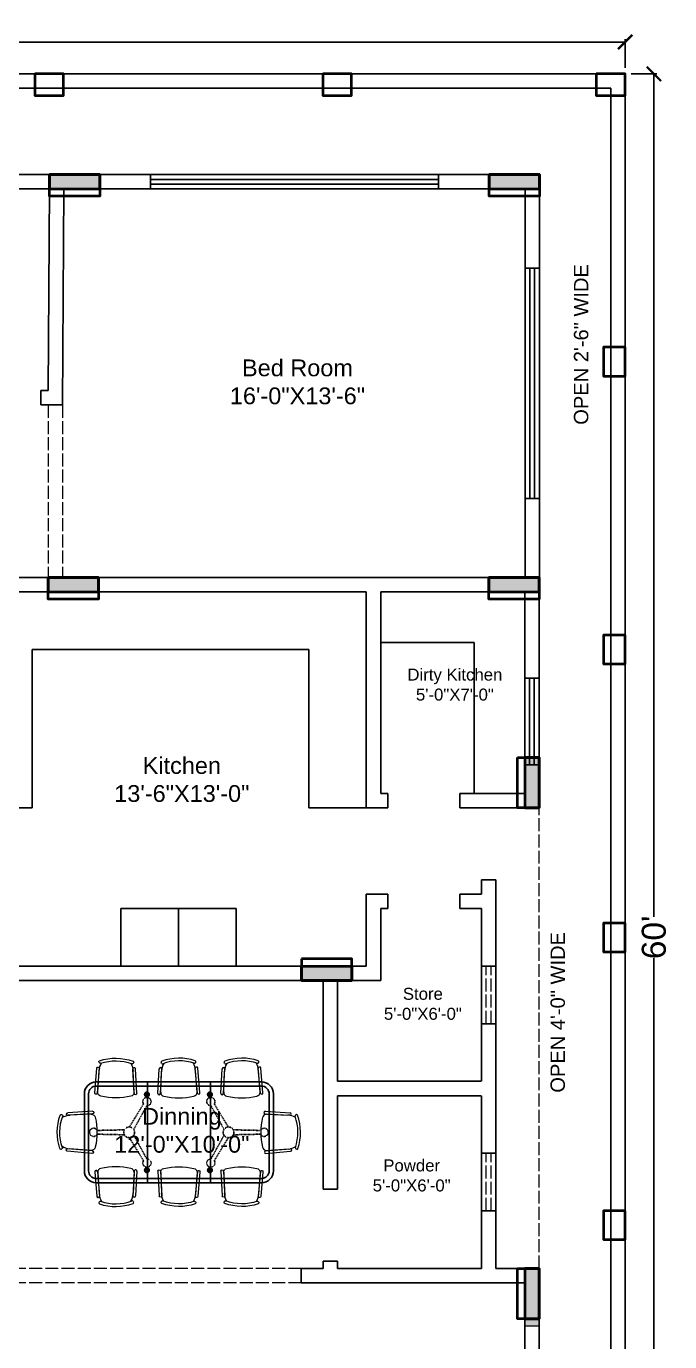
# Model space of a CAD drawing. Header units: inches. Extents: x 127915 to 129493, y -26045 to -25222.
# Drawn here: x 128389 to 128657, y -25770 to -25222 of the extents above; entities that cross this region are included whole.
import ezdxf

# ---------------------------------------------------------------- set-up
doc = ezdxf.new("R2010")
doc.units = ezdxf.units.IN
doc.header["$LTSCALE"] = 0.03
doc.header["$MEASUREMENT"] = 0
doc.header["$PDMODE"] = 35
doc.header["$PDSIZE"] = 10
doc.linetypes.add('ACAD_ISO02W100', pattern=[15, 12, -3])
doc.linetypes.add('DASHED', pattern=[0.75, 0.5, -0.25])
for name, color, linetype, lineweight in [('COL', 170, 'Continuous', 40), ('Col Boundary Wall 9x12', 170, 'Continuous', 30), ('FIXTURES', 6, 'Continuous', 25), ('FURNITURE', 5, 'Continuous', 9), ('LSTREEDC', 3, 'Continuous', 5), ('PROJ', 6, 'ACAD_ISO02W100', 13)]:
    doc.layers.add(name, color=color, linetype=linetype, lineweight=lineweight)
for name, color, linetype in [('STEP', 220, 'Continuous'), ('STEP @ 1', 220, 'Continuous'), ('WALL', 254, 'Continuous')]:
    doc.layers.add(name, color=color, linetype=linetype)
doc.styles.get("Standard").update_dxf_attribs({"font": 'arial.ttf'})
doc.dimstyles.new('Faisal', dxfattribs={"dimtxt": 10, "dimasz": 6, "dimexe": 1.18, "dimexo": 2.5625, "dimgap": 0.09, "dimtad": 0, "dimtoh": 1, "dimdec": 0, "dimzin": 0, "dimdsep": 46, "dimlunit": 4, "dimtxsty": 'Standard', "dimblk": 'ARCHTICK', "dimcen": 1.34, "dimclrd": 1, "dimclre": 2, "dimadec": 0, "dimazin": 0, "dimtfac": 1, "dimtdec": 0, "dimtofl": 0, "dimtmove": 0, "dimatfit": 3, "dimfxl": 0, "dimtolj": 1, "dimtzin": 0, "dimlwe": 25, "dimarcsym": 0})

# ---------------------------------------------------------------- blocks, each defined once
blk = doc.blocks.new('_ArchTick')
at = {"color": 0, "linetype": 'ByBlock', "const_width": 0.15}
blk.add_lwpolyline([(-0.5, -0.5), (0.5, 0.5)], dxfattribs=at)
blk = doc.blocks.new('*D7')
at = {"layer": 'Defpoints', "color": 0, "ltscale": 15, "transparency": 16777216}
for p in [(128638.66, -25228.55), (127918.66, -25241.81), (128638.66, -25241.81)]:
    blk.add_point(p, dxfattribs=at)
at = {"layer": 'STEP', "color": 2, "lineweight": 25, "ltscale": 15, "transparency": 16777216}
for p, q in [((127918.66, -25239.24), (127918.66, -25227.37)), ((128638.66, -25239.24), (128638.66, -25227.37))]:
    blk.add_line(p, q, dxfattribs=at)
at = {"layer": 'STEP', "color": 1, "lineweight": -2, "ltscale": 15, "transparency": 16777216}
for p, q in [((127918.66, -25228.55), (128270.06, -25228.55)), ((128638.66, -25228.55), (128287.27, -25228.55))]:
    blk.add_line(p, q, dxfattribs=at)
at = {"layer": 'STEP', "color": 1, "lineweight": -2, "ltscale": 15, "transparency": 16777216, "xscale": 6, "yscale": 6, "zscale": 6, "rotation": 180}
blk.add_blockref('_ArchTick', (127918.66, -25228.55), dxfattribs=at)
at = {"layer": 'STEP', "color": 1, "lineweight": -2, "ltscale": 15, "transparency": 16777216, "xscale": 6, "yscale": 6, "zscale": 6}
blk.add_blockref('_ArchTick', (128638.66, -25228.55), dxfattribs=at)
at = {"layer": 'STEP', "color": 0, "ltscale": 15, "transparency": 16777216, "insert": (128278.66, -25228.55), "char_height": 10, "attachment_point": 5}
blk.add_mtext("\\A1;60'", dxfattribs=at)
blk = doc.blocks.new('A$C64CA3BA4')
for p, q in [((145, 1220), (2141, 1220)), ((145, 1170), (2141, 1170)), ((762, 0), (762, 1220)), ((1524, 1220), (1524, 0)), ((0, 145), (0, 1075)), ((50, 145), (50, 1075)), ((761, 1039), (761, 1096)), ((764, 1040), (764, 1096)), ((1523, 1039), (1523, 1096)), ((1526, 1040), (1526, 1096)), ((2236, 1075), (2236, 145)), ((2286, 1075), (2286, 145)), ((761, 181), (761, 124)), ((764, 180), (764, 124)), ((1523, 181), (1523, 124)), ((1526, 180), (1526, 124)), ((2141, 50), (145, 50)), ((2141, 0), (145, 0))]:
    blk.add_line(p, q)
at = {"linetype": 'DASHED'}
for p, q in [((545, 675), (713, 950)), ((597, 645), (752, 927)), ((1689, 645), (1534, 927)), ((1741, 675), (1573, 950)), ((485, 640), (163, 633)), ((1801, 640), (2123, 633)), ((485, 580), (163, 587)), ((545, 545), (713, 270)), ((597, 575), (752, 293)), ((1689, 575), (1534, 293)), ((1741, 545), (1573, 270)), ((1801, 580), (2123, 587))]:
    blk.add_line(p, q, dxfattribs=at)
for points in [[(731, 1070), (731, 1065), (780, 1065), (780, 1070)], [(1493, 1070), (1493, 1065), (1542, 1065), (1542, 1070)], [(731, 150), (731, 155), (780, 155), (780, 150)], [(1493, 150), (1493, 155), (1542, 155), (1542, 150)]]:
    blk.add_lwpolyline(points, close=True)
for centre, radius in [((754, 1091), 3.5), ((754, 1044), 3.5), ((754, 1091), 2), ((754, 1044), 2), ((756, 1068), 2), ((773, 1084), 3.5), ((773, 1051), 3.5), ((773, 1084), 2), ((773, 1051), 2), ((1516, 1091), 3.5), ((1516, 1044), 3.5), ((1516, 1091), 2), ((1516, 1044), 2), ((1518, 1068), 2), ((1535, 1084), 3.5), ((1535, 1051), 3.5), ((1535, 1084), 2), ((1535, 1051), 2), ((754, 176), 3.5), ((754, 176), 2), ((773, 169), 3.5), ((773, 169), 2), ((1516, 176), 3.5), ((1516, 176), 2), ((1535, 169), 3.5), ((1535, 169), 2), ((754, 129), 3.5), ((754, 129), 2), ((756, 152), 2), ((773, 136), 3.5), ((773, 136), 2), ((1516, 129), 3.5), ((1516, 129), 2), ((1518, 152), 2), ((1535, 136), 3.5), ((1535, 136), 2)]:
    blk.add_circle(centre, radius)
for centre in [(542, 610), (1744, 610)]:
    blk.add_circle(centre, 65, dxfattribs=at)
for centre, radius, start, end in [((145, 1075), 145, 90, 180), ((145, 1075), 95, 90, 180), ((2141, 1075), 145, 0, 90), ((2141, 1075), 95, 0, 90), ((756, 1068), 29, 80.0718, 279.9282), ((756, 1068), 18.5, 74.3196, 285.6804), ((756, 1068), 16.5, 72.3603, 287.6397), ((756, 1068), 29, 286.0134, 73.9866), ((756, 1068), 18.5, 295.622, 64.378), ((756, 1068), 16.5, 299.0025, 60.9975), ((1518, 1068), 29, 80.0718, 279.9282), ((1518, 1068), 18.5, 74.3196, 285.6804), ((1518, 1068), 16.5, 72.3603, 287.6397), ((1518, 1068), 29, 286.0134, 73.9866), ((1518, 1068), 18.5, 295.622, 64.378), ((1518, 1068), 16.5, 299.0025, 60.9975), ((756, 152), 29, 80.0718, 279.9282), ((756, 152), 18.5, 74.3196, 285.6804), ((756, 152), 16.5, 72.3603, 287.6397), ((756, 152), 29, 286.0134, 73.9866), ((756, 152), 18.5, 295.622, 64.378), ((756, 152), 16.5, 299.0025, 60.9975), ((1518, 152), 29, 80.0718, 279.9282), ((1518, 152), 18.5, 74.3196, 285.6804), ((1518, 152), 16.5, 72.3603, 287.6397), ((1518, 152), 29, 286.0134, 73.9866), ((1518, 152), 18.5, 295.622, 64.378), ((1518, 152), 16.5, 299.0025, 60.9975), ((145, 145), 145, 180, 270), ((145, 145), 95, 180, 270), ((2141, 145), 95, 270, 0), ((2141, 145), 145, 270, 0)]:
    blk.add_arc(centre, radius, start, end)
for centre, radius, start, end in [((757, 982), 50, 273.0028, 206.9972), ((704, 955), 10, 328.6975, 26.9972), ((1529, 982), 50, 333.0028, 266.9972), ((1582, 955), 10, 153.0028, 211.3025), ((761, 922), 10, 93.0028, 151.3025), ((1525, 922), 10, 28.6975, 86.9972), ((112, 610), 50, 33.0028, 326.9972), ((163, 643), 10, 213.0028, 271.3025), ((2123, 643), 10, 268.6975, 326.9972), ((2174, 610), 50, 213.0028, 146.9972), ((163, 577), 10, 88.6975, 146.9972), ((2123, 577), 10, 33.0028, 91.3025), ((757, 238), 50, 153.0028, 86.9972), ((704, 265), 10, 333.0028, 31.3025), ((761, 298), 10, 208.6975, 266.9972), ((1529, 238), 50, 93.0028, 26.9972), ((1525, 298), 10, 273.0028, 331.3025), ((1582, 265), 10, 148.6975, 206.9972)]:
    blk.add_arc(centre, radius, start, end, dxfattribs=at)
blk = doc.blocks.new('A$C6AF73F8C')
at = {"layer": 'FURNITURE'}
for p, q in [((3.08, 19.18), (2.83, 19.38)), ((17.47, 19.99), (5.69, 20.13)), ((17.49, 18.74), (5.71, 18.88)), ((16.99, 18.66), (6.73, 18.92)), ((1.76, 3.16), (1.47, 3)), ((15.82, 0), (4.18, 1.8)), ((16.04, 1.23), (4.4, 3.03)), ((15.39, 1.41), (5.4, 2.82))]:
    blk.add_line(p, q, dxfattribs=at)
for centre, radius, start, end in [((23.86, 9.4), 23.88, 155.76333, 194.80436), ((2.53, 19.02), 0.472, 50.9035, 156.83536), ((6.51, 11.04), 7.89, 88.34524, 116.36799), ((2.78, 18.81), 0.472, 337.03423, 50.9035), ((5.7, 19.51), 0.625, 90.61786, 270.61786), ((17.48, 19.37), 0.625, 270.61786, 90.61786), ((23.84, 9.4), 22.59, 155.90514, 194.66255), ((16.85, 16.7), 1.97, 7.6321, 85.91591), ((-12.48, 12.77), 31.56, 341.47401, 7.6321), ((1.24, 3.41), 0.472, 193.73233, 299.66419), ((1.52, 3.58), 0.472, 299.66419, 13.53346), ((6.47, 10.63), 7.89, 234.1997, 262.22245), ((4.29, 2.41), 0.625, 79.94983, 259.94983), ((15.58, 3.37), 1.97, 264.65178, 341.47401), ((15.93, 0.62), 0.625, 259.94983, 79.94983)]:
    blk.add_arc(centre, radius, start, end, dxfattribs=at)
blk = doc.blocks.new('Din8a')
at = {"layer": 'FIXTURES', "xscale": -1}
for p, rotation in [((-18.94, 32.74), 84.55305717070239), ((11.06, 32.74), 84.55305717070239), ((-57.39, 9.96), 174.5530571693943), ((18, -35.88), 264.5530571707024)]:
    blk.add_blockref('A$C6AF73F8C', p, dxfattribs=dict(at, rotation=rotation))
at = {"layer": 'FIXTURES'}
for p, rotation in [((18, 32.74), 275.4469428292977), ((56.45, 9.96), 185.4469428306056), ((-18.94, -35.88), 95.44694282929758), ((11.06, -35.88), 95.44694282929758)]:
    blk.add_blockref('A$C6AF73F8C', p, dxfattribs=dict(at, rotation=rotation))
at = {"layer": 'FIXTURES', "xscale": 0.03937007874083065, "yscale": 0.03937007874083065, "zscale": 0.03937007874083065, "rotation": 180}
blk.add_blockref('A$C64CA3BA4', (44.53, 22.45), dxfattribs=at)
blk = doc.blocks.new('*D8')
at = {"layer": 'Defpoints', "color": 0, "ltscale": 15, "transparency": 16777216}
for p in [(128638.66, -25241.81), (128638.66, -25961.81), (128650.66, -25961.81)]:
    blk.add_point(p, dxfattribs=at)
at = {"layer": 'STEP', "color": 2, "lineweight": 25, "ltscale": 15, "transparency": 16777216}
for p, q in [((128641.23, -25241.81), (128651.84, -25241.81)), ((128641.23, -25961.81), (128651.84, -25961.81))]:
    blk.add_line(p, q, dxfattribs=at)
at = {"layer": 'STEP', "color": 1, "lineweight": -2, "ltscale": 15, "transparency": 16777216}
for p, q in [((128650.66, -25241.81), (128650.66, -25593.2)), ((128650.66, -25961.81), (128650.66, -25610.41))]:
    blk.add_line(p, q, dxfattribs=at)
at = {"layer": 'STEP', "color": 1, "lineweight": -2, "ltscale": 15, "transparency": 16777216, "xscale": 6, "yscale": 6, "zscale": 6}
for p, rotation in [((128650.66, -25241.81), 90), ((128650.66, -25961.81), 270)]:
    blk.add_blockref('_ArchTick', p, dxfattribs=dict(at, rotation=rotation))
at = {"layer": 'STEP', "color": 0, "ltscale": 15, "transparency": 16777216, "insert": (128650.66, -25601.81), "char_height": 10, "attachment_point": 5, "rotation": 90}
blk.add_mtext("\\A1;60'", dxfattribs=at)

msp = doc.modelspace()

# ---------------------------------------------------------------- hatches: boundary and pattern name
at = {"layer": 'LSTREEDC'}
h = msp.add_hatch(color=256, dxfattribs=at)
h.dxf.hatch_style = 1
h.paths.add_polyline_path([(128398.8, -25283.81), (128398.8, -25289.81), (128419.8, -25289.81), (128419.8, -25283.81)])
h = msp.add_hatch(color=256, dxfattribs=at)
h.dxf.hatch_style = 1
h.paths.add_polyline_path([(128581.96, -25283.81), (128581.96, -25289.81), (128602.96, -25289.81), (128602.96, -25283.81)])
h = msp.add_hatch(color=256, dxfattribs=at)
h.dxf.hatch_style = 1
h.paths.add_polyline_path([(128419.22, -25457.81), (128419.22, -25451.81), (128398.22, -25451.81), (128398.22, -25457.81)])
h = msp.add_hatch(color=256, dxfattribs=at)
h.dxf.hatch_style = 1
h.paths.add_polyline_path([(128602.81, -25457.81), (128602.81, -25451.81), (128581.81, -25451.81), (128581.81, -25457.81)])
h = msp.add_hatch(color=256, dxfattribs=at)
h.dxf.hatch_style = 1
h.paths.add_polyline_path([(128596.81, -25547.81), (128602.81, -25547.81), (128602.81, -25526.81), (128596.81, -25526.81)])
h = msp.add_hatch(color=256, dxfattribs=at)
h.dxf.hatch_style = 1
h.paths.add_polyline_path([(128524.81, -25619.81), (128524.81, -25613.81), (128503.81, -25613.81), (128503.81, -25619.81)])
h = msp.add_hatch(color=256, dxfattribs=at)
h.dxf.hatch_style = 1
h.paths.add_polyline_path([(128602.81, -25739.81), (128596.81, -25739.81), (128596.81, -25763.81), (128602.81, -25763.81)])

# ---------------------------------------------------------------- linework, layer by layer
at = {"layer": 'COL', "color": 3, "linetype": 'Continuous', "lineweight": 40, "ltscale": 0.2}
for points in [[(128392.66, -25241.81), (128392.66, -25250.81), (128404.66, -25250.81), (128404.66, -25241.81)], [(128512.66, -25241.81), (128512.66, -25250.81), (128524.66, -25250.81), (128524.66, -25241.81)], [(128626.66, -25241.81), (128626.66, -25250.81), (128638.66, -25250.81), (128638.66, -25241.81)], [(128638.66, -25355.81), (128629.66, -25355.81), (128629.66, -25367.81), (128638.66, -25367.81)], [(128638.66, -25475.81), (128629.66, -25475.81), (128629.66, -25487.81), (128638.66, -25487.81)], [(128638.66, -25595.81), (128629.66, -25595.81), (128629.66, -25607.81), (128638.66, -25607.81)], [(128638.66, -25715.81), (128629.66, -25715.81), (128629.66, -25727.81), (128638.66, -25727.81)]]:
    msp.add_lwpolyline(points, close=True, dxfattribs=at)
at = {"layer": 'COL', "linetype": 'Continuous', "lineweight": 40, "ltscale": 0.2}
for points in [[(128398.8, -25283.81), (128398.8, -25289.81), (128419.8, -25289.81), (128419.8, -25283.81)], [(128581.96, -25283.81), (128581.96, -25289.81), (128602.96, -25289.81), (128602.96, -25283.81)], [(128398.22, -25451.81), (128398.22, -25457.81), (128419.22, -25457.81), (128419.22, -25451.81)], [(128581.81, -25451.81), (128581.81, -25457.81), (128602.81, -25457.81), (128602.81, -25451.81)], [(128596.81, -25547.81), (128602.81, -25547.81), (128602.81, -25526.81), (128596.81, -25526.81)], [(128524.81, -25613.81), (128524.81, -25619.81), (128503.81, -25619.81), (128503.81, -25613.81)], [(128596.81, -25760.81), (128602.81, -25760.81), (128602.81, -25739.81), (128596.81, -25739.81)]]:
    msp.add_lwpolyline(points, close=True, dxfattribs=at)
at = {"layer": 'Col Boundary Wall 9x12', "color": 1, "linetype": 'Continuous', "lineweight": 40, "ltscale": 0.2}
for points in [[(128419.8, -25283.81), (128419.8, -25292.81), (128398.8, -25292.81), (128398.8, -25283.81)], [(128602.96, -25283.81), (128602.96, -25292.81), (128581.96, -25292.81), (128581.96, -25283.81)], [(128419.22, -25451.81), (128419.22, -25460.81), (128398.22, -25460.81), (128398.22, -25451.81)], [(128602.81, -25451.81), (128602.81, -25460.81), (128581.81, -25460.81), (128581.81, -25451.81)], [(128593.81, -25526.81), (128602.81, -25526.81), (128602.81, -25547.81), (128593.81, -25547.81)], [(128503.81, -25610.81), (128503.81, -25619.81), (128524.81, -25619.81), (128524.81, -25610.81)], [(128593.81, -25739.81), (128602.81, -25739.81), (128602.81, -25760.81), (128593.81, -25760.81)]]:
    msp.add_lwpolyline(points, close=True, dxfattribs=at)
at = {"layer": 'LSTREEDC'}
for points in [[(128398.8, -25283.81), (128398.8, -25289.81), (128419.8, -25289.81), (128419.8, -25283.81)], [(128581.96, -25283.81), (128581.96, -25289.81), (128602.96, -25289.81), (128602.96, -25283.81)], [(128419.22, -25457.81), (128419.22, -25451.81), (128398.22, -25451.81), (128398.22, -25457.81)], [(128602.81, -25457.81), (128602.81, -25451.81), (128581.81, -25451.81), (128581.81, -25457.81)], [(128596.81, -25547.81), (128602.81, -25547.81), (128602.81, -25526.81), (128596.81, -25526.81)], [(128524.81, -25619.81), (128524.81, -25613.81), (128503.81, -25613.81), (128503.81, -25619.81)], [(128602.81, -25739.81), (128596.81, -25739.81), (128596.81, -25763.81), (128602.81, -25763.81)]]:
    msp.add_lwpolyline(points, close=True, dxfattribs=at)
at = {"layer": 'PROJ', "ltscale": 15}
for p, q in [((128398.25, -25379.82), (128398.25, -25451.81)), ((128404.25, -25379.82), (128404.25, -25451.81)), ((128602.81, -25739.81), (128602.81, -25547.81)), ((128580.81, -25637.81), (128580.81, -25613.81)), ((128582.81, -25637.81), (128582.81, -25613.81)), ((128580.81, -25715.81), (128580.81, -25691.81)), ((128582.81, -25715.81), (128582.81, -25691.81)), ((128503.74, -25739.81), (128383.74, -25739.81)), ((128503.74, -25745.81), (128383.74, -25745.81))]:
    msp.add_line(p, q, dxfattribs=at)
at = {"layer": 'STEP', "ltscale": 15}
for p, q in [((128560.88, -25283.81), (128440.88, -25283.81)), ((128560.88, -25285.81), (128440.88, -25285.81)), ((128560.88, -25287.81), (128440.88, -25287.81)), ((128560.88, -25289.81), (128440.88, -25289.81)), ((128596.96, -25418.81), (128596.96, -25322.81)), ((128598.96, -25418.81), (128598.96, -25322.81)), ((128600.96, -25418.81), (128600.96, -25322.81)), ((128602.96, -25418.81), (128602.96, -25322.81)), ((128391.66, -25481.81), (128391.66, -25547.81)), ((128391.66, -25481.81), (128506.81, -25481.81)), ((128506.81, -25481.81), (128506.81, -25547.81)), ((128536.81, -25478.81), (128575.81, -25478.81)), ((128575.81, -25478.81), (128575.81, -25541.81)), ((128596.81, -25529.81), (128596.81, -25493.81)), ((128598.81, -25529.81), (128598.81, -25493.81)), ((128600.81, -25529.81), (128600.81, -25493.81)), ((128602.81, -25529.81), (128602.81, -25493.81)), ((128391.66, -25547.81), (128368.66, -25547.81)), ((128530.81, -25547.81), (128506.81, -25547.81)), ((128578.81, -25637.81), (128578.81, -25613.81)), ((128584.81, -25637.81), (128584.81, -25613.81)), ((128578.81, -25715.81), (128578.81, -25691.81)), ((128584.81, -25715.81), (128584.81, -25691.81))]:
    msp.add_line(p, q, dxfattribs=at)
for points in [[(128428.56, -25613.81), (128452.56, -25613.81), (128452.56, -25589.81), (128428.56, -25589.81)], [(128476.56, -25613.81), (128452.56, -25613.81), (128452.56, -25589.81), (128476.56, -25589.81)]]:
    msp.add_lwpolyline(points, close=True, dxfattribs=at)
at = {"layer": 'WALL'}
for p, q in [((128638.66, -25241.81), (127918.66, -25241.81)), ((128638.66, -25241.81), (127918.66, -25241.81)), ((128638.66, -25961.81), (128638.66, -25241.81)), ((128632.66, -25247.81), (127924.66, -25247.81)), ((128632.66, -25247.81), (127924.66, -25247.81)), ((128632.66, -25955.81), (128632.66, -25247.81)), ((128440.88, -25283.81), (128364.34, -25283.81)), ((128440.88, -25289.81), (128440.88, -25283.81)), ((128560.88, -25283.81), (128602.96, -25283.81)), ((128560.88, -25289.81), (128560.88, -25283.81)), ((128602.96, -25283.81), (128602.96, -25322.81)), ((128364.34, -25289.81), (128398.8, -25289.81)), ((128398.26, -25373.82), (128398.8, -25289.81)), ((128404.25, -25379.82), (128404.8, -25289.81)), ((128404.8, -25289.81), (128440.88, -25289.81)), ((128560.88, -25289.81), (128596.96, -25289.81)), ((128596.96, -25289.81), (128596.96, -25322.81)), ((128596.96, -25322.81), (128602.96, -25322.81)), ((128398.22, -25373.82), (128395.22, -25373.82)), ((128395.22, -25373.82), (128395.22, -25379.82)), ((128404.22, -25379.82), (128395.22, -25379.82)), ((128596.96, -25418.81), (128596.96, -25451.81)), ((128596.96, -25418.81), (128602.96, -25418.81)), ((128602.96, -25418.81), (128602.96, -25457.81)), ((128362.66, -25451.81), (128596.96, -25451.81)), ((128398.22, -25451.81), (128362.66, -25451.81)), ((128530.81, -25457.81), (128368.66, -25457.81)), ((128464.3, -25457.81), (128381.03, -25457.81)), ((128530.81, -25457.81), (128530.81, -25547.81)), ((128596.81, -25457.81), (128536.81, -25457.81)), ((128536.81, -25457.81), (128536.81, -25541.81)), ((128596.81, -25457.81), (128596.81, -25493.81)), ((128602.81, -25457.81), (128602.81, -25493.81)), ((128596.81, -25493.81), (128602.81, -25493.81)), ((128596.81, -25529.81), (128596.81, -25541.81)), ((128596.81, -25529.81), (128602.81, -25529.81)), ((128602.81, -25529.81), (128602.81, -25547.81)), ((128536.81, -25541.81), (128539.81, -25541.81)), ((128539.81, -25547.81), (128539.81, -25541.81)), ((128569.81, -25541.81), (128596.66, -25541.81)), ((128569.81, -25547.81), (128569.81, -25541.81)), ((128530.81, -25547.81), (128539.81, -25547.81)), ((128569.81, -25547.81), (128602.81, -25547.81)), ((128578.81, -25577.81), (128578.81, -25583.81)), ((128584.81, -25577.81), (128578.81, -25577.81)), ((128584.81, -25577.81), (128584.81, -25613.81)), ((128530.81, -25583.81), (128539.81, -25583.81)), ((128530.81, -25583.81), (128530.81, -25613.81)), ((128539.81, -25589.81), (128539.81, -25583.81)), ((128569.81, -25583.81), (128578.81, -25583.81)), ((128569.81, -25589.81), (128569.81, -25583.81)), ((128536.81, -25589.81), (128539.81, -25589.81)), ((128536.81, -25589.81), (128536.81, -25619.81)), ((128569.81, -25589.81), (128578.81, -25589.81)), ((128578.81, -25589.81), (128578.81, -25613.81)), ((128368.66, -25613.81), (128530.81, -25613.81)), ((128578.81, -25613.81), (128584.81, -25613.81)), ((128368.66, -25619.81), (128512.81, -25619.81)), ((128512.81, -25619.81), (128512.81, -25706.81)), ((128518.81, -25619.81), (128536.81, -25619.81)), ((128518.81, -25619.81), (128518.81, -25661.81)), ((128578.81, -25637.81), (128578.81, -25661.81)), ((128578.81, -25637.81), (128584.81, -25637.81)), ((128584.81, -25637.81), (128584.81, -25691.81)), ((128518.81, -25661.81), (128578.66, -25661.81)), ((128518.81, -25667.81), (128578.66, -25667.81)), ((128518.81, -25667.81), (128518.81, -25706.81)), ((128578.81, -25667.81), (128578.81, -25691.81)), ((128578.81, -25691.81), (128584.81, -25691.81)), ((128518.81, -25706.81), (128512.81, -25706.81)), ((128578.81, -25715.81), (128578.81, -25739.81)), ((128578.81, -25715.81), (128584.81, -25715.81)), ((128584.81, -25715.81), (128584.81, -25739.81)), ((128503.74, -25739.81), (128512.81, -25739.81)), ((128503.74, -25745.81), (128503.74, -25739.81)), ((128512.81, -25736.81), (128512.81, -25739.81)), ((128518.81, -25736.81), (128512.81, -25736.81)), ((128518.81, -25736.81), (128518.81, -25739.81)), ((128518.81, -25739.81), (128578.81, -25739.81)), ((128584.81, -25739.81), (128602.81, -25739.81)), ((128602.81, -25739.81), (128602.81, -25781.81)), ((128503.74, -25745.81), (128596.81, -25745.81)), ((128596.81, -25745.81), (128596.81, -25781.81))]:
    msp.add_line(p, q, dxfattribs=at)

# ---------------------------------------------------------------- block references
at = {"layer": 'FIXTURES', "xscale": -0.875, "yscale": 0.875, "zscale": 0.875}
msp.add_blockref('Din8a', (128452.32, -25681.7), dxfattribs=at)

# ---------------------------------------------------------------- texts
at = {"char_height": 6, "width": 152.2581, "attachment_point": 2, "rotation": 90}
for s, insert in [('OPEN 2\'-6" WIDE', (128617.32, -25354.62)), ('OPEN 4\'-0" WIDE', (128607.57, -25633.07))]:
    msp.add_mtext(s, dxfattribs=dict(at, insert=insert))
at = {"width": 55.9554, "attachment_point": 2}
for s, insert, char_height in [('Bed Room\\P16\'-0"X13\'-6"', (128502.14, -25360.88), 7), ('Dirty Kitchen\\P5\'-0"X7\'-0"', (128567.73, -25489.75), 5), ('Kitchen\\P13\'-6"X13\'-0"', (128453.96, -25526.65), 7), ('Store\\P5\'-0"X6\'-0"', (128554.39, -25622.82), 5), ('Dinning\\P12\'-0"X10\'-0"', (128453.96, -25672.89), 7), ('Powder\\P5\'-0"X6\'-0"', (128549.73, -25694.38), 5)]:
    msp.add_mtext(s, dxfattribs=dict(at, insert=insert, char_height=char_height))

# ---------------------------------------------------------------- dimensions: what is measured, and where the dimension line sits
at = {"layer": 'STEP @ 1', "ltscale": 15}
dim = msp.add_linear_dim(base=(128638.66, -25228.55), p1=(127918.66, -25241.81), p2=(128638.66, -25241.81), dimstyle='Faisal', override={"dimscale": 1, "dimtix": 0, "dimtofl": 0, "dimtmove": 0, "dimatfit": 3, "dimfxl": 0.18}, dxfattribs=at)
dim.commit()
dim.dimension.update_dxf_attribs({"geometry": '*D7', "text_midpoint": (128278.66, -25228.55)})
dim = msp.add_linear_dim(base=(128650.66, -25961.81), p1=(128638.66, -25241.81), p2=(128638.66, -25961.81), angle=90, dimstyle='Faisal', override={"dimscale": 1, "dimtix": 0, "dimtofl": 0, "dimtmove": 0, "dimatfit": 3, "dimfxl": 0.18}, dxfattribs=at)
dim.commit()
dim.dimension.update_dxf_attribs({"geometry": '*D8', "text_midpoint": (128650.66, -25601.81)})

doc.saveas('drawing.dxf')
